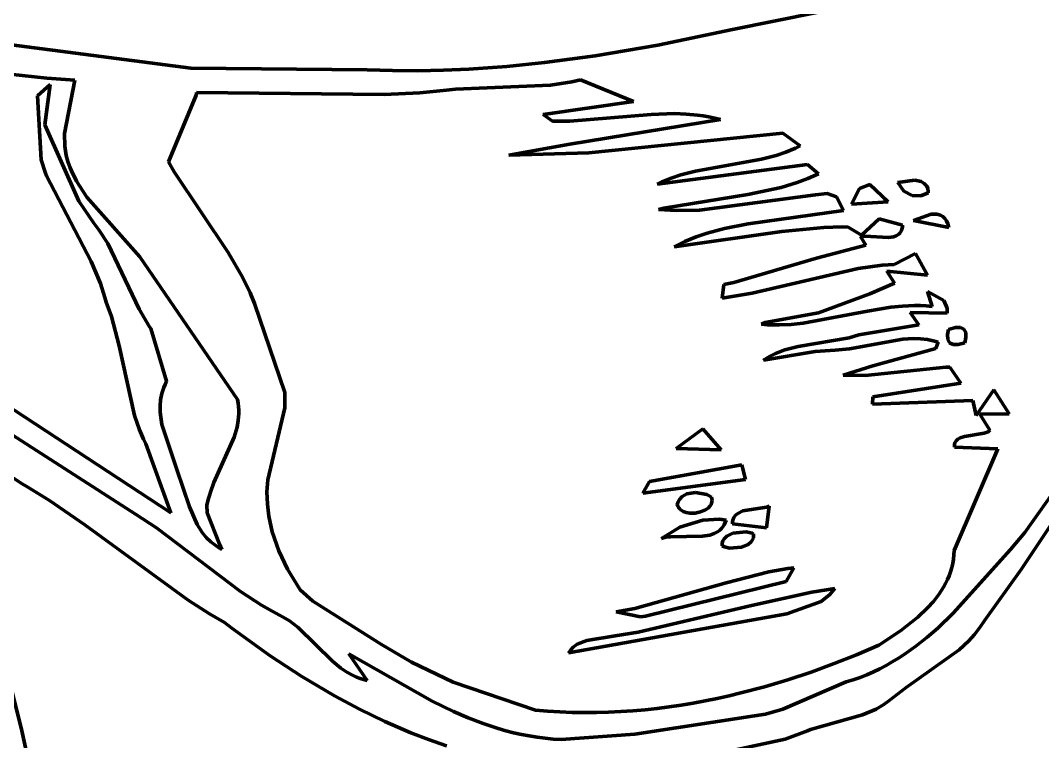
# Model space of a CAD drawing. Header units: millimetres. Extents: x 0 to 14.2, y 0 to 19.5.
# Drawn here: x 7.842 to 9.452, y 9.6 to 10.736 of the extents above; entities that cross this region are included whole.
import ezdxf

# ---------------------------------------------------------------- set-up
doc = ezdxf.new("R2010")
doc.units = ezdxf.units.MM
doc.layers.add('color#010101ff', color=7, linetype='CONTINUOUS', lineweight=100)
doc.layers.add('color#fdfdfdff', color=7, linetype='CONTINUOUS', lineweight=100)

msp = doc.modelspace()

# ---------------------------------------------------------------- linework, layer by layer
at = {"layer": 'color#010101ff'}
for p, q in [((8.9635, 10.7212), (9.0967, 10.7483)), ((7.6718, 10.7174), (8.1105, 10.6605)), ((8.8459, 10.6965), (8.9635, 10.7212)), ((8.7472, 10.6797), (8.8459, 10.6965)), ((8.6678, 10.6692), (8.7472, 10.6797)), ((8.5482, 10.659), (8.6081, 10.6632)), ((8.6081, 10.6632), (8.6678, 10.6692)), ((7.8833, 10.6447), (7.8249, 10.651)), ((8.1105, 10.6605), (8.3881, 10.6577)), ((8.3881, 10.6577), (8.4282, 10.6566)), ((8.4282, 10.6566), (8.4682, 10.6565)), ((8.4682, 10.6565), (8.5082, 10.6573)), ((8.5082, 10.6573), (8.5482, 10.659)), ((7.8689, 10.6167), (7.8885, 10.6349)), ((7.8885, 10.6349), (7.8803, 10.5712)), ((7.9274, 10.6417), (7.8833, 10.6447)), ((7.9115, 10.5576), (7.9274, 10.6417)), ((8.6771, 10.6336), (8.5274, 10.6274)), ((8.7107, 10.6388), (8.6771, 10.6336)), ((8.7241, 10.642), (8.7107, 10.6388)), ((8.808, 10.6081), (8.7241, 10.642)), ((7.8744, 10.516), (7.8689, 10.6167)), ((8.1188, 10.6182), (8.0752, 10.5129)), ((8.1194, 10.6223), (8.1188, 10.6182)), ((8.4151, 10.6188), (8.1194, 10.6223)), ((8.4713, 10.6218), (8.4151, 10.6188)), ((8.5134, 10.6257), (8.4713, 10.6218)), ((8.5274, 10.6274), (8.5134, 10.6257)), ((8.6652, 10.5877), (8.808, 10.6081)), ((8.6802, 10.5773), (8.6652, 10.5877)), ((8.8358, 10.5878), (8.7075, 10.5771)), ((8.8724, 10.5889), (8.8358, 10.5878)), ((8.8906, 10.5882), (8.8724, 10.5889)), ((8.9087, 10.5865), (8.8906, 10.5882)), ((8.9177, 10.5853), (8.9087, 10.5865)), ((8.9267, 10.5837), (8.9177, 10.5853)), ((8.9357, 10.5818), (8.9267, 10.5837)), ((8.9447, 10.5795), (8.9357, 10.5818)), ((7.8803, 10.5712), (7.9337, 10.4511)), ((8.7075, 10.5771), (8.6802, 10.5773)), ((8.7074, 10.5409), (8.9447, 10.5795)), ((7.9119, 10.5377), (7.9115, 10.5576)), ((9.043, 10.5581), (8.7373, 10.527)), ((9.0704, 10.538), (9.043, 10.5581)), ((7.9141, 10.523), (7.9119, 10.5377)), ((8.6112, 10.5235), (8.7074, 10.5409)), ((9.048, 10.5282), (9.063, 10.5344)), ((9.063, 10.5344), (9.0704, 10.538)), ((7.9167, 10.5133), (7.9141, 10.523)), ((8.7373, 10.527), (8.6112, 10.5235)), ((8.9056, 10.4983), (9.0092, 10.517)), ((9.0092, 10.517), (9.0327, 10.5231)), ((9.0327, 10.5231), (9.048, 10.5282)), ((7.8812, 10.4951), (7.8744, 10.516)), ((7.9203, 10.5037), (7.9167, 10.5133)), ((7.9224, 10.499), (7.9203, 10.5037)), ((8.0752, 10.5129), (8.084, 10.4972)), ((9.0821, 10.5088), (8.8449, 10.4778)), ((9.0992, 10.494), (9.0821, 10.5088)), ((7.883, 10.491), (7.8812, 10.4951)), ((7.9532, 10.3563), (7.883, 10.491)), ((7.9304, 10.4827), (7.9224, 10.499)), ((8.084, 10.4972), (8.1692, 10.37)), ((8.8522, 10.4813), (8.8671, 10.4873)), ((8.8671, 10.4873), (8.8823, 10.4924)), ((8.8823, 10.4924), (8.9056, 10.4983)), ((9.0659, 10.4804), (9.0827, 10.4867)), ((9.0827, 10.4867), (9.0992, 10.494)), ((9.2512, 10.4842), (9.2242, 10.4802)), ((9.2612, 10.4818), (9.2512, 10.4842)), ((7.9464, 10.4574), (7.9304, 10.4827)), ((8.8449, 10.4778), (8.8522, 10.4813)), ((8.988, 10.4617), (9.0403, 10.4727)), ((9.0403, 10.4727), (9.0659, 10.4804)), ((9.1639, 10.4708), (9.1511, 10.4465)), ((9.1801, 10.4775), (9.1639, 10.4708)), ((9.2088, 10.4502), (9.1801, 10.4775)), ((9.2242, 10.4802), (9.2336, 10.467)), ((9.266, 10.4789), (9.2612, 10.4818)), ((9.2697, 10.4746), (9.266, 10.4789)), ((9.2713, 10.4709), (9.2697, 10.4746)), ((9.2721, 10.4665), (9.2713, 10.4709)), ((8.0302, 10.3635), (7.9464, 10.4574)), ((8.8558, 10.4399), (8.988, 10.4617)), ((9.0946, 10.461), (8.9118, 10.4371)), ((9.1129, 10.463), (9.0946, 10.461)), ((9.1274, 10.458), (9.1129, 10.463)), ((9.1385, 10.4363), (9.1274, 10.458)), ((9.2336, 10.467), (9.2469, 10.4598)), ((9.2469, 10.4598), (9.2604, 10.4594)), ((9.2604, 10.4594), (9.2722, 10.464)), ((9.2722, 10.464), (9.2721, 10.4665)), ((7.9337, 10.4511), (7.9573, 10.4162)), ((8.8472, 10.4378), (8.8558, 10.4399)), ((8.8749, 10.4364), (8.8472, 10.4378)), ((8.9118, 10.4371), (8.8749, 10.4364)), ((8.9882, 10.4156), (9.1385, 10.4363)), ((9.1511, 10.4465), (9.2088, 10.4502)), ((9.195, 10.4232), (9.1671, 10.3975)), ((9.2318, 10.4131), (9.195, 10.4232)), ((9.2766, 10.4307), (9.2491, 10.4204)), ((9.2491, 10.4204), (9.3048, 10.4094)), ((9.2856, 10.4306), (9.2766, 10.4307)), ((9.2916, 10.4288), (9.2856, 10.4306)), ((9.2952, 10.4267), (9.2916, 10.4288)), ((9.2984, 10.4238), (9.2952, 10.4267)), ((9.3011, 10.42), (9.2984, 10.4238)), ((9.3032, 10.4152), (9.3011, 10.42)), ((7.9573, 10.4162), (7.9653, 10.406)), ((7.9653, 10.406), (7.9793, 10.3846)), ((8.924, 10.4008), (8.9512, 10.4082)), ((8.9512, 10.4082), (8.9882, 10.4156)), ((9.1077, 10.4098), (9.0415, 10.4031)), ((9.1363, 10.4104), (9.1077, 10.4098)), ((9.1459, 10.4102), (9.1363, 10.4104)), ((9.1671, 10.3975), (9.1459, 10.4102)), ((9.2286, 10.4025), (9.2298, 10.4047)), ((9.2298, 10.4047), (9.2307, 10.4072)), ((9.2307, 10.4072), (9.2314, 10.41)), ((9.2314, 10.41), (9.2318, 10.4131)), ((9.3048, 10.4094), (9.3032, 10.4152)), ((9.0415, 10.4031), (8.8719, 10.3793)), ((8.8803, 10.3836), (8.8889, 10.3876)), ((8.8889, 10.3876), (8.9063, 10.3948)), ((8.9063, 10.3948), (8.924, 10.4008)), ((9.1654, 10.3954), (9.1725, 10.3958)), ((9.1736, 10.3817), (9.1654, 10.3954)), ((9.1725, 10.3958), (9.2096, 10.3936)), ((9.2096, 10.3936), (9.2173, 10.3948)), ((9.2173, 10.3948), (9.2218, 10.3965)), ((9.2218, 10.3965), (9.2256, 10.399)), ((9.2256, 10.399), (9.2272, 10.4006)), ((9.2272, 10.4006), (9.2286, 10.4025)), ((7.9793, 10.3846), (8.029, 10.2808)), ((8.8719, 10.3793), (8.8803, 10.3836)), ((9.0961, 10.3613), (9.1736, 10.3817)), ((7.9679, 10.3214), (7.9532, 10.3563)), ((8.1836, 10.1387), (8.0302, 10.3635)), ((8.1692, 10.37), (8.1919, 10.3312)), ((8.9658, 10.3228), (9.0961, 10.3613)), ((9.2523, 10.3687), (9.2185, 10.3515)), ((9.2711, 10.3345), (9.2523, 10.3687)), ((9.1617, 10.345), (8.9945, 10.3064)), ((9.1995, 10.3501), (9.1617, 10.345)), ((9.2185, 10.3515), (9.1995, 10.3501)), ((9.2188, 10.3217), (9.2068, 10.341)), ((9.2068, 10.341), (9.2711, 10.3345)), ((8.1919, 10.3312), (8.2036, 10.3068)), ((7.9749, 10.2996), (7.9679, 10.3214)), ((8.2036, 10.3068), (8.2104, 10.2901)), ((8.9474, 10.2984), (8.95, 10.3199)), ((8.95, 10.3199), (8.9658, 10.3228)), ((9.1803, 10.305), (9.2188, 10.3217)), ((9.2966, 10.2946), (9.2712, 10.3088)), ((9.2712, 10.3088), (9.2785, 10.2854)), ((7.9768, 10.2922), (7.9749, 10.2996)), ((7.9851, 10.2695), (7.9768, 10.2922)), ((8.9945, 10.3064), (8.9474, 10.2984)), ((9.0993, 10.2753), (9.1803, 10.305)), ((9.3018, 10.2824), (9.2966, 10.2946)), ((8.029, 10.2808), (8.0454, 10.2533)), ((8.2104, 10.2901), (8.2583, 10.1497)), ((9.0152, 10.2601), (9.0993, 10.2753)), ((9.1763, 10.2778), (9.075, 10.2587)), ((9.2132, 10.2839), (9.1763, 10.2778)), ((9.2318, 10.2857), (9.2132, 10.2839)), ((9.2504, 10.2866), (9.2318, 10.2857)), ((9.2572, 10.2562), (9.2438, 10.2755)), ((9.2438, 10.2755), (9.3021, 10.2747)), ((9.2597, 10.2866), (9.2504, 10.2866)), ((9.2691, 10.2862), (9.2597, 10.2866)), ((9.2785, 10.2854), (9.2691, 10.2862)), ((9.3021, 10.2747), (9.3018, 10.2824)), ((7.9974, 10.223), (7.9851, 10.2695)), ((9.0095, 10.2573), (9.0152, 10.2601)), ((9.075, 10.2587), (9.0564, 10.2569)), ((7.64, 10.2476), (8.079, 9.9605)), ((8.0454, 10.2533), (8.0472, 10.2506)), ((8.0472, 10.2506), (8.072, 10.1674)), ((9.0189, 10.2565), (9.0095, 10.2573)), ((9.0283, 10.2561), (9.0189, 10.2565)), ((9.0377, 10.2561), (9.0283, 10.2561)), ((9.0564, 10.2569), (9.0377, 10.2561)), ((9.1626, 10.2408), (9.2572, 10.2562)), ((9.3042, 10.2492), (9.3026, 10.2411)), ((9.3149, 10.252), (9.3042, 10.2492)), ((9.3229, 10.2522), (9.3149, 10.252)), ((9.3284, 10.2496), (9.3229, 10.2522)), ((9.3313, 10.2444), (9.3284, 10.2496)), ((9.3316, 10.2365), (9.3313, 10.2444)), ((9.0671, 10.2223), (9.1474, 10.2357)), ((9.1474, 10.2357), (9.1626, 10.2408)), ((9.2323, 10.2336), (9.1481, 10.2183)), ((9.249, 10.2347), (9.2323, 10.2336)), ((9.2601, 10.2343), (9.249, 10.2347)), ((9.2711, 10.233), (9.2601, 10.2343)), ((9.2821, 10.2306), (9.2711, 10.233)), ((9.2876, 10.2289), (9.2821, 10.2306)), ((9.2839, 10.2192), (9.2876, 10.2289)), ((9.3026, 10.2411), (9.303, 10.2334)), ((9.303, 10.2334), (9.3059, 10.2282)), ((9.3059, 10.2282), (9.3113, 10.2256)), ((9.3194, 10.2256), (9.33, 10.2282)), ((9.33, 10.2282), (9.3316, 10.2365)), ((8.0231, 9.9582), (7.6286, 10.2116)), ((8.0216, 10.1136), (7.9974, 10.223)), ((9.0941, 10.2145), (9.0125, 10.2006)), ((9.0218, 10.2065), (9.0314, 10.2114)), ((9.0314, 10.2114), (9.0463, 10.2171)), ((9.0463, 10.2171), (9.0671, 10.2223)), ((9.1257, 10.2164), (9.0941, 10.2145)), ((9.1481, 10.2183), (9.1257, 10.2164)), ((9.1851, 10.1916), (9.2839, 10.2192)), ((9.3113, 10.2256), (9.3194, 10.2256)), ((9.0125, 10.2006), (9.0218, 10.2065)), ((9.1382, 10.177), (9.1851, 10.1916)), ((9.3001, 10.1899), (9.173, 10.1768)), ((9.306, 10.1899), (9.3001, 10.1899)), ((9.3236, 10.1647), (9.306, 10.1899)), ((8.0697, 10.1626), (8.0677, 10.1578)), ((8.072, 10.1674), (8.0697, 10.1626)), ((9.173, 10.1768), (9.1382, 10.177)), ((9.1851, 10.143), (9.3236, 10.1647)), ((8.0646, 10.1481), (8.0627, 10.1384)), ((8.0677, 10.1578), (8.0646, 10.1481)), ((8.2583, 10.1497), (8.2582, 10.1254)), ((9.3753, 10.1539), (9.3475, 10.1135)), ((9.3994, 10.116), (9.3753, 10.1539)), ((8.0627, 10.1384), (8.0619, 10.1287)), ((8.1847, 10.1331), (8.1836, 10.1387)), ((8.1855, 10.1275), (8.1847, 10.1331)), ((9.1842, 10.1315), (9.1851, 10.143)), ((9.3426, 10.1374), (9.1842, 10.1315)), ((9.3475, 10.1135), (9.3426, 10.1374)), ((8.0295, 10.0909), (8.0216, 10.1136)), ((8.0619, 10.1287), (8.062, 10.119)), ((8.062, 10.119), (8.0645, 10.0995)), ((8.1851, 10.1058), (8.1859, 10.1166)), ((8.1859, 10.122), (8.1855, 10.1275)), ((8.1859, 10.1166), (8.1859, 10.122)), ((8.2582, 10.1254), (8.2314, 10.0124)), ((9.3535, 10.1157), (9.3994, 10.116)), ((9.3694, 10.0903), (9.3535, 10.1157)), ((8.0645, 10.0995), (8.0882, 10.0283)), ((8.1831, 10.0952), (8.1851, 10.1058)), ((7.7272, 10.0852), (7.842, 10.0076)), ((8.0358, 10.0761), (8.0295, 10.0909)), ((8.1786, 10.0796), (8.1831, 10.0952)), ((8.8749, 10.0615), (8.9171, 10.0926)), ((8.9171, 10.0926), (8.9457, 10.0596)), ((9.3294, 10.0805), (9.3605, 10.0855)), ((9.3605, 10.0855), (9.3664, 10.088)), ((9.3664, 10.088), (9.3694, 10.0903)), ((8.0393, 10.0688), (8.0358, 10.0761)), ((8.079, 9.9605), (8.0393, 10.0688)), ((8.1467, 10.0081), (8.1786, 10.0796)), ((9.3135, 10.0662), (9.3136, 10.0684)), ((9.3136, 10.0637), (9.3135, 10.0662)), ((9.3136, 10.0684), (9.3141, 10.0704)), ((9.3141, 10.0704), (9.3149, 10.0722)), ((9.3149, 10.0722), (9.316, 10.0738)), ((9.316, 10.0738), (9.3188, 10.0764)), ((9.3188, 10.0764), (9.3226, 10.0784)), ((9.3226, 10.0784), (9.3294, 10.0805)), ((8.9457, 10.0596), (8.8749, 10.0615)), ((9.313, 9.901), (9.382, 10.0613)), ((9.382, 10.0613), (9.3136, 10.0637)), ((8.8332, 10.0095), (8.9787, 10.036)), ((8.9787, 10.036), (8.9843, 10.0128)), ((8.0882, 10.0283), (8.1081, 9.9699)), ((7.842, 10.0076), (7.8537, 10.0009)), ((7.8537, 10.0009), (7.8879, 9.9797)), ((8.1413, 9.9927), (8.1467, 10.0081)), ((8.2314, 10.0124), (8.2302, 9.9931)), ((8.9843, 10.0128), (8.8226, 9.9911)), ((8.8226, 9.9911), (8.8332, 10.0095)), ((9.4796, 10.007), (9.4246, 9.9294)), ((8.1375, 9.9813), (8.1399, 9.9874)), ((8.1399, 9.9874), (8.1413, 9.9927)), ((8.2302, 9.9931), (8.2309, 9.974)), ((8.8802, 9.9815), (8.8845, 9.986)), ((8.8845, 9.986), (8.892, 9.9901)), ((8.892, 9.9901), (8.9053, 9.9923)), ((8.9053, 9.9923), (8.9232, 9.989)), ((8.9232, 9.989), (8.9305, 9.985)), ((8.9305, 9.985), (8.9312, 9.9825)), ((7.8879, 9.9797), (7.9432, 9.9415)), ((8.1081, 9.9699), (8.1203, 9.9419)), ((8.1357, 9.9722), (8.1375, 9.9813)), ((8.136, 9.9601), (8.1357, 9.9722)), ((8.2309, 9.974), (8.2331, 9.9551)), ((8.8767, 9.9734), (8.8781, 9.9778)), ((8.8776, 9.971), (8.8767, 9.9734)), ((8.8787, 9.9688), (8.8776, 9.971)), ((8.8781, 9.9778), (8.8802, 9.9815)), ((8.8801, 9.9669), (8.8787, 9.9688)), ((8.9286, 9.9714), (8.9254, 9.9678)), ((8.9299, 9.9733), (8.9286, 9.9714)), ((8.9308, 9.9754), (8.9299, 9.9733)), ((8.9313, 9.9777), (8.9308, 9.9754)), ((8.9312, 9.9825), (8.9315, 9.98)), ((8.9315, 9.98), (8.9313, 9.9777)), ((8.9801, 9.9632), (9.0173, 9.9694)), ((9.0173, 9.9694), (9.0215, 9.9708)), ((9.0215, 9.9708), (9.0173, 9.9369)), ((9.4187, 9.8711), (9.489, 9.9765)), ((8.056, 9.9369), (8.0231, 9.9582)), ((8.1556, 9.911), (8.136, 9.9601)), ((8.2331, 9.9551), (8.2386, 9.9303)), ((8.8818, 9.9652), (8.8801, 9.9669)), ((8.8838, 9.9638), (8.8818, 9.9652)), ((8.886, 9.9626), (8.8838, 9.9638)), ((8.8909, 9.9608), (8.886, 9.9626)), ((8.8963, 9.9598), (8.8909, 9.9608)), ((8.9049, 9.9599), (8.8963, 9.9598)), ((8.9134, 9.9616), (8.9049, 9.9599)), ((8.9211, 9.9649), (8.9134, 9.9616)), ((8.9254, 9.9678), (8.9211, 9.9649)), ((8.9644, 9.9486), (8.9661, 9.9529)), ((8.9661, 9.9529), (8.9687, 9.9565)), ((8.9687, 9.9565), (8.9719, 9.9593)), ((8.9719, 9.9593), (8.9801, 9.9632)), ((7.9432, 9.9415), (8.1059, 9.8227)), ((8.1888, 9.8364), (8.056, 9.9369)), ((8.1203, 9.9419), (8.1283, 9.9292)), ((8.852, 9.9201), (8.8807, 9.9377)), ((8.8807, 9.9377), (8.9172, 9.9487)), ((8.9172, 9.9487), (8.9431, 9.9501)), ((8.9431, 9.9501), (8.9537, 9.9488)), ((8.9486, 9.9382), (8.9464, 9.9354)), ((8.9506, 9.9413), (8.9486, 9.9382)), ((8.9524, 9.9448), (8.9506, 9.9413)), ((8.9537, 9.9488), (8.9524, 9.9448)), ((8.9635, 9.9432), (8.9638, 9.946)), ((9.0173, 9.9369), (8.9635, 9.9432)), ((8.9638, 9.946), (8.9644, 9.9486)), ((8.1283, 9.9292), (8.1346, 9.9215)), ((8.1346, 9.9215), (8.1418, 9.9144)), ((8.2386, 9.9303), (8.2488, 9.9003)), ((8.8588, 9.9217), (8.852, 9.9201)), ((8.8663, 9.9226), (8.8588, 9.9217)), ((8.9163, 9.9234), (8.8663, 9.9226)), ((8.9278, 9.9253), (8.9163, 9.9234)), ((8.9348, 9.9276), (8.9278, 9.9253)), ((8.938, 9.9291), (8.9348, 9.9276)), ((8.941, 9.9309), (8.938, 9.9291)), ((8.9438, 9.933), (8.941, 9.9309)), ((8.9464, 9.9354), (8.9438, 9.933)), ((8.9504, 9.9193), (8.9546, 9.9234)), ((8.9546, 9.9234), (8.9643, 9.9281)), ((8.9643, 9.9281), (8.9851, 9.9302)), ((8.9851, 9.9302), (8.9949, 9.928)), ((8.9949, 9.928), (8.9966, 9.9273)), ((8.9966, 9.9211), (8.9953, 9.9176)), ((8.9966, 9.9273), (8.9969, 9.9251)), ((8.9969, 9.9251), (8.9966, 9.9211)), ((9.4246, 9.9294), (9.402, 9.9025)), ((8.1418, 9.9144), (8.1458, 9.9112)), ((8.1458, 9.9112), (8.15, 9.9081)), ((8.15, 9.9081), (8.1545, 9.9053)), ((8.1545, 9.9053), (8.1593, 9.9027)), ((8.1593, 9.9027), (8.1556, 9.911)), ((8.9476, 9.9124), (8.9486, 9.9161)), ((8.9477, 9.9082), (8.9476, 9.9124)), ((8.951, 9.9066), (8.9477, 9.9082)), ((8.9486, 9.9161), (8.9504, 9.9193)), ((8.9592, 9.9047), (8.951, 9.9066)), ((8.978, 9.9061), (8.9592, 9.9047)), ((8.9885, 9.9105), (8.978, 9.9061)), ((8.9932, 9.9144), (8.9885, 9.9105)), ((8.9953, 9.9176), (8.9932, 9.9144)), ((8.2488, 9.9003), (8.2625, 9.8715)), ((9.402, 9.9025), (9.3116, 9.8021)), ((9.3119, 9.8872), (9.3126, 9.8941)), ((9.3126, 9.8941), (9.313, 9.901)), ((9.0212, 9.8672), (9.0507, 9.8725)), ((9.0606, 9.8738), (9.0481, 9.8524)), ((9.0507, 9.8725), (9.0606, 9.8738)), ((9.3072, 9.8675), (9.3092, 9.874)), ((9.3092, 9.874), (9.3107, 9.8805)), ((9.3107, 9.8805), (9.3119, 9.8872)), ((8.2625, 9.8715), (8.2828, 9.839)), ((8.9537, 9.8499), (9.0212, 9.8672)), ((9.3023, 9.8551), (9.3049, 9.8612)), ((9.3049, 9.8612), (9.3072, 9.8675)), ((9.3611, 9.7913), (9.4187, 9.8711)), ((8.8097, 9.8098), (8.9537, 9.8499)), ((9.0481, 9.8524), (8.8268, 9.7976)), ((9.0887, 9.8355), (9.1248, 9.8412)), ((9.1248, 9.8412), (9.1173, 9.8315)), ((9.2887, 9.8318), (9.296, 9.8432)), ((9.296, 9.8432), (9.2993, 9.8491)), ((9.2993, 9.8491), (9.3023, 9.8551)), ((8.2215, 9.815), (8.1888, 9.8364)), ((8.2828, 9.839), (8.3024, 9.8211)), ((8.9935, 9.8143), (9.0887, 9.8355)), ((9.1173, 9.8315), (9.1033, 9.8206)), ((9.2803, 9.8209), (9.2887, 9.8318)), ((8.1059, 9.8227), (8.1399, 9.8012)), ((8.2384, 9.8052), (8.2215, 9.815)), ((8.3024, 9.8211), (8.4109, 9.7532)), ((8.7802, 9.8046), (8.8097, 9.8098)), ((8.8151, 9.7722), (8.9935, 9.8143)), ((9.1033, 9.8206), (9.0496, 9.8012)), ((9.2559, 9.796), (9.271, 9.8106)), ((9.271, 9.8106), (9.2803, 9.8209)), ((8.1399, 9.8012), (8.1632, 9.7877)), ((8.2559, 9.7962), (8.2384, 9.8052)), ((8.2657, 9.7901), (8.2559, 9.7962)), ((9.0496, 9.8012), (8.7056, 9.7396)), ((8.8188, 9.7966), (8.7802, 9.8046)), ((8.8268, 9.7976), (8.8188, 9.7966)), ((9.2284, 9.7742), (9.2559, 9.796)), ((9.3116, 9.8021), (9.2871, 9.7788)), ((8.1632, 9.7877), (8.175, 9.7786)), ((8.175, 9.7786), (8.2353, 9.735)), ((8.2794, 9.7795), (8.2657, 9.7901)), ((8.3336, 9.7266), (8.2794, 9.7795)), ((9.2871, 9.7788), (9.2702, 9.7641)), ((9.345, 9.7688), (9.3534, 9.7797)), ((9.3534, 9.7797), (9.3611, 9.7913)), ((8.7343, 9.7591), (8.7788, 9.7667)), ((8.7788, 9.7667), (8.8151, 9.7722)), ((9.1945, 9.7519), (9.2284, 9.7742)), ((9.2702, 9.7641), (9.2526, 9.7502)), ((9.3359, 9.7588), (9.345, 9.7688)), ((8.4109, 9.7532), (8.4579, 9.7251)), ((8.7056, 9.7396), (8.7089, 9.7445)), ((8.7089, 9.7445), (8.7127, 9.7486)), ((8.7127, 9.7486), (8.7191, 9.7533)), ((8.7191, 9.7533), (8.7343, 9.7591)), ((9.1593, 9.7369), (9.1945, 9.7519)), ((9.2526, 9.7502), (9.2344, 9.7373)), ((9.2373, 9.685), (9.3211, 9.7448)), ((9.3211, 9.7448), (9.3359, 9.7588)), ((8.2353, 9.735), (8.2852, 9.7024)), ((8.4903, 9.6635), (8.359, 9.7385)), ((8.359, 9.7385), (8.3883, 9.6962)), ((9.1237, 9.7228), (9.1593, 9.7369)), ((9.2251, 9.7312), (9.2155, 9.7254)), ((9.2344, 9.7373), (9.2251, 9.7312)), ((8.3468, 9.7157), (8.3336, 9.7266)), ((8.3562, 9.7094), (8.3468, 9.7157)), ((8.4579, 9.7251), (8.5236, 9.6935)), ((9.0876, 9.7096), (9.1237, 9.7228)), ((9.1959, 9.7147), (9.1857, 9.7098)), ((9.2058, 9.7199), (9.1959, 9.7147)), ((9.2155, 9.7254), (9.2058, 9.7199)), ((8.2852, 9.7024), (8.3365, 9.6722)), ((8.3662, 9.7039), (8.3562, 9.7094)), ((8.3714, 9.7015), (8.3662, 9.7039)), ((8.3769, 9.6994), (8.3714, 9.7015)), ((8.3825, 9.6976), (8.3769, 9.6994)), ((8.3883, 9.6962), (8.3825, 9.6976)), ((9.0143, 9.6865), (9.0511, 9.6975)), ((9.0511, 9.6975), (9.0876, 9.7096)), ((9.154, 9.6973), (9.143, 9.694)), ((9.1648, 9.7011), (9.154, 9.6973)), ((9.1754, 9.7053), (9.1648, 9.7011)), ((9.1857, 9.7098), (9.1754, 9.7053)), ((7.8443, 9.6171), (7.8261, 9.6887)), ((8.5236, 9.6935), (8.6532, 9.6494)), ((8.9771, 9.6766), (9.0143, 9.6865)), ((9.143, 9.694), (9.043, 9.6513)), ((9.2101, 9.6644), (9.2373, 9.685)), ((8.3365, 9.6722), (8.3759, 9.6512)), ((8.5244, 9.6472), (8.4903, 9.6635)), ((8.902, 9.6607), (8.9208, 9.6642)), ((8.9208, 9.6642), (8.9397, 9.668)), ((8.9397, 9.668), (8.9584, 9.6722)), ((8.9584, 9.6722), (8.9771, 9.6766)), ((9.2024, 9.6585), (9.2101, 9.6644)), ((8.3759, 9.6512), (8.4161, 9.6317)), ((8.5475, 9.6373), (8.5244, 9.6472)), ((8.6532, 9.6494), (8.6724, 9.6478)), ((8.6724, 9.6478), (8.6917, 9.6467)), ((8.6917, 9.6467), (8.7109, 9.646)), ((8.7685, 9.6463), (8.7877, 9.6473)), ((8.7877, 9.6473), (8.8068, 9.6486)), ((8.8068, 9.6486), (8.8259, 9.6503)), ((8.8259, 9.6503), (8.845, 9.6523)), ((8.845, 9.6523), (8.864, 9.6548)), ((8.864, 9.6548), (8.883, 9.6576)), ((8.883, 9.6576), (8.902, 9.6607)), ((9.043, 9.6513), (9.0156, 9.6433)), ((9.1685, 9.6421), (9.1901, 9.6511)), ((9.1901, 9.6511), (9.2024, 9.6585)), ((8.4161, 9.6317), (8.4571, 9.614)), ((8.5709, 9.6284), (8.5475, 9.6373)), ((8.7109, 9.646), (8.7301, 9.6457)), ((8.7301, 9.6457), (8.7493, 9.6458)), ((8.7493, 9.6458), (8.7685, 9.6463)), ((8.9985, 9.6404), (8.81, 9.6116)), ((9.0156, 9.6433), (8.9985, 9.6404)), ((9.0864, 9.6189), (9.1685, 9.6421)), ((7.86, 9.545), (7.8443, 9.6171)), ((8.5947, 9.6206), (8.5709, 9.6284)), ((8.6067, 9.6172), (8.5947, 9.6206)), ((8.6189, 9.6141), (8.6067, 9.6172)), ((9.0465, 9.6039), (9.0821, 9.617)), ((9.0821, 9.617), (9.0864, 9.6189)), ((8.4571, 9.614), (8.4849, 9.6032)), ((8.4849, 9.6032), (8.5131, 9.5933)), ((8.6311, 9.6113), (8.6189, 9.6141)), ((8.6434, 9.6089), (8.6311, 9.6113)), ((8.6558, 9.6069), (8.6434, 9.6089)), ((8.6684, 9.6052), (8.6558, 9.6069)), ((8.681, 9.604), (8.6684, 9.6052)), ((8.6938, 9.6032), (8.681, 9.604)), ((8.81, 9.6116), (8.6938, 9.6032)), ((8.8687, 9.5654), (9.0465, 9.6039))]:
    msp.add_line(p, q, dxfattribs=at)
at = {"layer": 'color#fdfdfdff'}
for p, q in [((9.0967, 10.7483), (8.9635, 10.7212)), ((8.1105, 10.6605), (7.6718, 10.7174)), ((8.9635, 10.7212), (8.8459, 10.6965)), ((8.8459, 10.6965), (8.7472, 10.6797)), ((8.7472, 10.6797), (8.6678, 10.6692)), ((8.6081, 10.6632), (8.5482, 10.659)), ((8.6678, 10.6692), (8.6081, 10.6632)), ((7.8249, 10.651), (7.8833, 10.6447)), ((8.3881, 10.6577), (8.1105, 10.6605)), ((8.4282, 10.6566), (8.3881, 10.6577)), ((8.4682, 10.6565), (8.4282, 10.6566)), ((8.5082, 10.6573), (8.4682, 10.6565)), ((8.5482, 10.659), (8.5082, 10.6573)), ((7.8885, 10.6349), (7.8689, 10.6167)), ((7.8803, 10.5712), (7.8885, 10.6349)), ((7.8833, 10.6447), (7.9274, 10.6417)), ((7.9274, 10.6417), (7.9115, 10.5576)), ((8.5274, 10.6274), (8.6771, 10.6336)), ((8.6771, 10.6336), (8.7107, 10.6388)), ((8.7107, 10.6388), (8.7241, 10.642)), ((8.7241, 10.642), (8.808, 10.6081)), ((7.8689, 10.6167), (7.8744, 10.516)), ((8.0752, 10.5129), (8.1188, 10.6182)), ((8.1188, 10.6182), (8.1194, 10.6223)), ((8.1194, 10.6223), (8.4151, 10.6188)), ((8.4151, 10.6188), (8.4713, 10.6218)), ((8.4713, 10.6218), (8.5134, 10.6257)), ((8.5134, 10.6257), (8.5274, 10.6274)), ((8.808, 10.6081), (8.6652, 10.5877)), ((8.6652, 10.5877), (8.6802, 10.5773)), ((8.7075, 10.5771), (8.8358, 10.5878)), ((8.8358, 10.5878), (8.8724, 10.5889)), ((8.8724, 10.5889), (8.8906, 10.5882)), ((8.8906, 10.5882), (8.9087, 10.5865)), ((8.9087, 10.5865), (8.9177, 10.5853)), ((8.9177, 10.5853), (8.9267, 10.5837)), ((8.9267, 10.5837), (8.9357, 10.5818)), ((8.9357, 10.5818), (8.9447, 10.5795)), ((7.9337, 10.4511), (7.8803, 10.5712)), ((8.6802, 10.5773), (8.7075, 10.5771)), ((8.9447, 10.5795), (8.7074, 10.5409)), ((7.9115, 10.5576), (7.9119, 10.5377)), ((8.7373, 10.527), (9.043, 10.5581)), ((9.043, 10.5581), (9.0704, 10.538)), ((7.9119, 10.5377), (7.9141, 10.523)), ((8.7074, 10.5409), (8.6112, 10.5235)), ((9.063, 10.5344), (9.048, 10.5282)), ((9.0704, 10.538), (9.063, 10.5344)), ((7.9141, 10.523), (7.9167, 10.5133)), ((8.6112, 10.5235), (8.7373, 10.527)), ((9.0092, 10.517), (8.9056, 10.4983)), ((9.0327, 10.5231), (9.0092, 10.517)), ((9.048, 10.5282), (9.0327, 10.5231)), ((7.8744, 10.516), (7.8812, 10.4951)), ((7.9167, 10.5133), (7.9203, 10.5037)), ((7.9203, 10.5037), (7.9224, 10.499)), ((8.084, 10.4972), (8.0752, 10.5129)), ((8.8449, 10.4778), (9.0821, 10.5088)), ((9.0821, 10.5088), (9.0992, 10.494)), ((7.8812, 10.4951), (7.883, 10.491)), ((7.883, 10.491), (7.9532, 10.3563)), ((7.9224, 10.499), (7.9304, 10.4827)), ((8.1692, 10.37), (8.084, 10.4972)), ((8.8671, 10.4873), (8.8522, 10.4813)), ((8.8823, 10.4924), (8.8671, 10.4873)), ((8.9056, 10.4983), (8.8823, 10.4924)), ((9.0827, 10.4867), (9.0659, 10.4804)), ((9.0992, 10.494), (9.0827, 10.4867)), ((9.2242, 10.4802), (9.2512, 10.4842)), ((9.2512, 10.4842), (9.2612, 10.4818)), ((7.9304, 10.4827), (7.9464, 10.4574)), ((8.8522, 10.4813), (8.8449, 10.4778)), ((9.0403, 10.4727), (8.988, 10.4617)), ((9.0659, 10.4804), (9.0403, 10.4727)), ((9.1511, 10.4465), (9.1639, 10.4708)), ((9.1639, 10.4708), (9.1801, 10.4775)), ((9.1801, 10.4775), (9.2088, 10.4502)), ((9.2336, 10.467), (9.2242, 10.4802)), ((9.2612, 10.4818), (9.266, 10.4789)), ((9.266, 10.4789), (9.2697, 10.4746)), ((9.2697, 10.4746), (9.2713, 10.4709)), ((9.2713, 10.4709), (9.2721, 10.4665)), ((7.9464, 10.4574), (8.0302, 10.3635)), ((8.988, 10.4617), (8.8558, 10.4399)), ((8.9118, 10.4371), (9.0946, 10.461)), ((9.0946, 10.461), (9.1129, 10.463)), ((9.1129, 10.463), (9.1274, 10.458)), ((9.1274, 10.458), (9.1385, 10.4363)), ((9.2469, 10.4598), (9.2336, 10.467)), ((9.2604, 10.4594), (9.2469, 10.4598)), ((9.2722, 10.464), (9.2604, 10.4594)), ((9.2721, 10.4665), (9.2722, 10.464)), ((7.9573, 10.4162), (7.9337, 10.4511)), ((8.8558, 10.4399), (8.8472, 10.4378)), ((8.8472, 10.4378), (8.8749, 10.4364)), ((8.8749, 10.4364), (8.9118, 10.4371)), ((9.1385, 10.4363), (8.9882, 10.4156)), ((9.2088, 10.4502), (9.1511, 10.4465)), ((9.1671, 10.3975), (9.195, 10.4232)), ((9.195, 10.4232), (9.2318, 10.4131)), ((9.2491, 10.4204), (9.2766, 10.4307)), ((9.3048, 10.4094), (9.2491, 10.4204)), ((9.2766, 10.4307), (9.2856, 10.4306)), ((9.2856, 10.4306), (9.2916, 10.4288)), ((9.2916, 10.4288), (9.2952, 10.4267)), ((9.2952, 10.4267), (9.2984, 10.4238)), ((9.2984, 10.4238), (9.3011, 10.42)), ((9.3011, 10.42), (9.3032, 10.4152)), ((7.9653, 10.406), (7.9573, 10.4162)), ((7.9793, 10.3846), (7.9653, 10.406)), ((8.9512, 10.4082), (8.924, 10.4008)), ((8.9882, 10.4156), (8.9512, 10.4082)), ((9.0415, 10.4031), (9.1077, 10.4098)), ((9.1077, 10.4098), (9.1363, 10.4104)), ((9.1363, 10.4104), (9.1459, 10.4102)), ((9.1459, 10.4102), (9.1671, 10.3975)), ((9.2298, 10.4047), (9.2286, 10.4025)), ((9.2307, 10.4072), (9.2298, 10.4047)), ((9.2314, 10.41), (9.2307, 10.4072)), ((9.2318, 10.4131), (9.2314, 10.41)), ((9.3032, 10.4152), (9.3048, 10.4094)), ((8.8719, 10.3793), (9.0415, 10.4031)), ((8.8889, 10.3876), (8.8803, 10.3836)), ((8.9063, 10.3948), (8.8889, 10.3876)), ((8.924, 10.4008), (8.9063, 10.3948)), ((9.1725, 10.3958), (9.1654, 10.3954)), ((9.1654, 10.3954), (9.1736, 10.3817)), ((9.2096, 10.3936), (9.1725, 10.3958)), ((9.2173, 10.3948), (9.2096, 10.3936)), ((9.2218, 10.3965), (9.2173, 10.3948)), ((9.2256, 10.399), (9.2218, 10.3965)), ((9.2272, 10.4006), (9.2256, 10.399)), ((9.2286, 10.4025), (9.2272, 10.4006)), ((8.029, 10.2808), (7.9793, 10.3846)), ((8.8803, 10.3836), (8.8719, 10.3793)), ((9.1736, 10.3817), (9.0961, 10.3613)), ((7.9532, 10.3563), (7.9679, 10.3214)), ((8.0302, 10.3635), (8.1836, 10.1387)), ((8.1919, 10.3312), (8.1692, 10.37)), ((9.0961, 10.3613), (8.9658, 10.3228)), ((9.2185, 10.3515), (9.2523, 10.3687)), ((9.2523, 10.3687), (9.2711, 10.3345)), ((8.9945, 10.3064), (9.1617, 10.345)), ((9.1617, 10.345), (9.1995, 10.3501)), ((9.1995, 10.3501), (9.2185, 10.3515)), ((9.2711, 10.3345), (9.2068, 10.341)), ((9.2068, 10.341), (9.2188, 10.3217)), ((8.2036, 10.3068), (8.1919, 10.3312)), ((7.9679, 10.3214), (7.9749, 10.2996)), ((8.2104, 10.2901), (8.2036, 10.3068)), ((8.95, 10.3199), (8.9474, 10.2984)), ((8.9658, 10.3228), (8.95, 10.3199)), ((9.2188, 10.3217), (9.1803, 10.305)), ((9.2785, 10.2854), (9.2712, 10.3088)), ((9.2712, 10.3088), (9.2966, 10.2946)), ((7.9749, 10.2996), (7.9768, 10.2922)), ((7.9768, 10.2922), (7.9851, 10.2695)), ((8.9474, 10.2984), (8.9945, 10.3064)), ((9.1803, 10.305), (9.0993, 10.2753)), ((9.2966, 10.2946), (9.3018, 10.2824)), ((8.0454, 10.2533), (8.029, 10.2808)), ((8.2583, 10.1497), (8.2104, 10.2901)), ((9.0993, 10.2753), (9.0152, 10.2601)), ((9.075, 10.2587), (9.1763, 10.2778)), ((9.1763, 10.2778), (9.2132, 10.2839)), ((9.2132, 10.2839), (9.2318, 10.2857)), ((9.2318, 10.2857), (9.2504, 10.2866)), ((9.3021, 10.2747), (9.2438, 10.2755)), ((9.2438, 10.2755), (9.2572, 10.2562)), ((9.2504, 10.2866), (9.2597, 10.2866)), ((9.2597, 10.2866), (9.2691, 10.2862)), ((9.2691, 10.2862), (9.2785, 10.2854)), ((9.3018, 10.2824), (9.3021, 10.2747)), ((7.9851, 10.2695), (7.9974, 10.223)), ((9.0152, 10.2601), (9.0095, 10.2573)), ((9.0564, 10.2569), (9.075, 10.2587)), ((8.079, 9.9605), (7.64, 10.2476)), ((8.0472, 10.2506), (8.0454, 10.2533)), ((8.072, 10.1674), (8.0472, 10.2506)), ((9.0095, 10.2573), (9.0189, 10.2565)), ((9.0189, 10.2565), (9.0283, 10.2561)), ((9.0283, 10.2561), (9.0377, 10.2561)), ((9.0377, 10.2561), (9.0564, 10.2569)), ((9.2572, 10.2562), (9.1626, 10.2408)), ((9.3026, 10.2411), (9.3042, 10.2492)), ((9.3042, 10.2492), (9.3149, 10.252)), ((9.3149, 10.252), (9.3229, 10.2522)), ((9.3229, 10.2522), (9.3284, 10.2496)), ((9.3284, 10.2496), (9.3313, 10.2444)), ((9.3313, 10.2444), (9.3316, 10.2365)), ((9.1474, 10.2357), (9.0671, 10.2223)), ((9.1626, 10.2408), (9.1474, 10.2357)), ((9.1481, 10.2183), (9.2323, 10.2336)), ((9.2323, 10.2336), (9.249, 10.2347)), ((9.249, 10.2347), (9.2601, 10.2343)), ((9.2601, 10.2343), (9.2711, 10.233)), ((9.2711, 10.233), (9.2821, 10.2306)), ((9.2821, 10.2306), (9.2876, 10.2289)), ((9.2876, 10.2289), (9.2839, 10.2192)), ((9.303, 10.2334), (9.3026, 10.2411)), ((9.3059, 10.2282), (9.303, 10.2334)), ((9.3113, 10.2256), (9.3059, 10.2282)), ((9.33, 10.2282), (9.3194, 10.2256)), ((9.3316, 10.2365), (9.33, 10.2282)), ((7.6286, 10.2116), (8.0231, 9.9582)), ((7.9974, 10.223), (8.0216, 10.1136)), ((9.0125, 10.2006), (9.0941, 10.2145)), ((9.0314, 10.2114), (9.0218, 10.2065)), ((9.0463, 10.2171), (9.0314, 10.2114)), ((9.0671, 10.2223), (9.0463, 10.2171)), ((9.0941, 10.2145), (9.1257, 10.2164)), ((9.1257, 10.2164), (9.1481, 10.2183)), ((9.2839, 10.2192), (9.1851, 10.1916)), ((9.3194, 10.2256), (9.3113, 10.2256)), ((9.0218, 10.2065), (9.0125, 10.2006)), ((9.1851, 10.1916), (9.1382, 10.177)), ((9.173, 10.1768), (9.3001, 10.1899)), ((9.3001, 10.1899), (9.306, 10.1899)), ((9.306, 10.1899), (9.3236, 10.1647)), ((8.0677, 10.1578), (8.0697, 10.1626)), ((8.0697, 10.1626), (8.072, 10.1674)), ((9.1382, 10.177), (9.173, 10.1768)), ((9.3236, 10.1647), (9.1851, 10.143)), ((8.0627, 10.1384), (8.0646, 10.1481)), ((8.0646, 10.1481), (8.0677, 10.1578)), ((8.2582, 10.1254), (8.2583, 10.1497)), ((9.3475, 10.1135), (9.3753, 10.1539)), ((9.3753, 10.1539), (9.3994, 10.116)), ((8.0619, 10.1287), (8.0627, 10.1384)), ((8.1836, 10.1387), (8.1847, 10.1331)), ((8.1847, 10.1331), (8.1855, 10.1275)), ((9.1851, 10.143), (9.1842, 10.1315)), ((9.1842, 10.1315), (9.3426, 10.1374)), ((9.3426, 10.1374), (9.3475, 10.1135)), ((8.0216, 10.1136), (8.0295, 10.0909)), ((8.062, 10.119), (8.0619, 10.1287)), ((8.0645, 10.0995), (8.062, 10.119)), ((8.1859, 10.1166), (8.1851, 10.1058)), ((8.1855, 10.1275), (8.1859, 10.122)), ((8.1859, 10.122), (8.1859, 10.1166)), ((8.2314, 10.0124), (8.2582, 10.1254)), ((9.3994, 10.116), (9.3535, 10.1157)), ((9.3535, 10.1157), (9.3694, 10.0903)), ((8.0882, 10.0283), (8.0645, 10.0995)), ((8.1851, 10.1058), (8.1831, 10.0952)), ((7.842, 10.0076), (7.7272, 10.0852)), ((8.0295, 10.0909), (8.0358, 10.0761)), ((8.1831, 10.0952), (8.1786, 10.0796)), ((8.9171, 10.0926), (8.8749, 10.0615)), ((8.9457, 10.0596), (8.9171, 10.0926)), ((9.3605, 10.0855), (9.3294, 10.0805)), ((9.3664, 10.088), (9.3605, 10.0855)), ((9.3694, 10.0903), (9.3664, 10.088)), ((8.0358, 10.0761), (8.0393, 10.0688)), ((8.0393, 10.0688), (8.079, 9.9605)), ((8.1786, 10.0796), (8.1467, 10.0081)), ((9.3136, 10.0684), (9.3135, 10.0662)), ((9.3135, 10.0662), (9.3136, 10.0637)), ((9.3141, 10.0704), (9.3136, 10.0684)), ((9.3149, 10.0722), (9.3141, 10.0704)), ((9.316, 10.0738), (9.3149, 10.0722)), ((9.3188, 10.0764), (9.316, 10.0738)), ((9.3226, 10.0784), (9.3188, 10.0764)), ((9.3294, 10.0805), (9.3226, 10.0784)), ((8.8749, 10.0615), (8.9457, 10.0596)), ((9.382, 10.0613), (9.313, 9.901)), ((9.3136, 10.0637), (9.382, 10.0613)), ((8.9787, 10.036), (8.8332, 10.0095)), ((8.9843, 10.0128), (8.9787, 10.036)), ((8.1081, 9.9699), (8.0882, 10.0283)), ((7.8537, 10.0009), (7.842, 10.0076)), ((7.8879, 9.9797), (7.8537, 10.0009)), ((8.1467, 10.0081), (8.1413, 9.9927)), ((8.2302, 9.9931), (8.2314, 10.0124)), ((8.8226, 9.9911), (8.9843, 10.0128)), ((8.8332, 10.0095), (8.8226, 9.9911)), ((9.4246, 9.9294), (9.4796, 10.007)), ((8.1399, 9.9874), (8.1375, 9.9813)), ((8.1413, 9.9927), (8.1399, 9.9874)), ((8.2309, 9.974), (8.2302, 9.9931)), ((8.8845, 9.986), (8.8802, 9.9815)), ((8.892, 9.9901), (8.8845, 9.986)), ((8.9053, 9.9923), (8.892, 9.9901)), ((8.9232, 9.989), (8.9053, 9.9923)), ((8.9305, 9.985), (8.9232, 9.989)), ((8.9312, 9.9825), (8.9305, 9.985)), ((7.9432, 9.9415), (7.8879, 9.9797)), ((8.1203, 9.9419), (8.1081, 9.9699)), ((8.1375, 9.9813), (8.1357, 9.9722)), ((8.1357, 9.9722), (8.136, 9.9601)), ((8.2331, 9.9551), (8.2309, 9.974)), ((8.8781, 9.9778), (8.8767, 9.9734)), ((8.8767, 9.9734), (8.8776, 9.971)), ((8.8776, 9.971), (8.8787, 9.9688)), ((8.8802, 9.9815), (8.8781, 9.9778)), ((8.8787, 9.9688), (8.8801, 9.9669)), ((8.9254, 9.9678), (8.9286, 9.9714)), ((8.9286, 9.9714), (8.9299, 9.9733)), ((8.9299, 9.9733), (8.9308, 9.9754)), ((8.9308, 9.9754), (8.9313, 9.9777)), ((8.9315, 9.98), (8.9312, 9.9825)), ((8.9313, 9.9777), (8.9315, 9.98)), ((9.0173, 9.9694), (8.9801, 9.9632)), ((9.0173, 9.9369), (9.0215, 9.9708)), ((9.0215, 9.9708), (9.0173, 9.9694)), ((9.489, 9.9765), (9.4187, 9.8711)), ((8.0231, 9.9582), (8.056, 9.9369)), ((8.136, 9.9601), (8.1556, 9.911)), ((8.2386, 9.9303), (8.2331, 9.9551)), ((8.8801, 9.9669), (8.8818, 9.9652)), ((8.8818, 9.9652), (8.8838, 9.9638)), ((8.8838, 9.9638), (8.886, 9.9626)), ((8.886, 9.9626), (8.8909, 9.9608)), ((8.8909, 9.9608), (8.8963, 9.9598)), ((8.8963, 9.9598), (8.9049, 9.9599)), ((8.9049, 9.9599), (8.9134, 9.9616)), ((8.9134, 9.9616), (8.9211, 9.9649)), ((8.9211, 9.9649), (8.9254, 9.9678)), ((8.9661, 9.9529), (8.9644, 9.9486)), ((8.9687, 9.9565), (8.9661, 9.9529)), ((8.9719, 9.9593), (8.9687, 9.9565)), ((8.9801, 9.9632), (8.9719, 9.9593)), ((8.1059, 9.8227), (7.9432, 9.9415)), ((8.056, 9.9369), (8.1888, 9.8364)), ((8.1283, 9.9292), (8.1203, 9.9419)), ((8.8807, 9.9377), (8.852, 9.9201)), ((8.9172, 9.9487), (8.8807, 9.9377)), ((8.9431, 9.9501), (8.9172, 9.9487)), ((8.9537, 9.9488), (8.9431, 9.9501)), ((8.9464, 9.9354), (8.9486, 9.9382)), ((8.9486, 9.9382), (8.9506, 9.9413)), ((8.9506, 9.9413), (8.9524, 9.9448)), ((8.9524, 9.9448), (8.9537, 9.9488)), ((8.9638, 9.946), (8.9635, 9.9432)), ((8.9635, 9.9432), (9.0173, 9.9369)), ((8.9644, 9.9486), (8.9638, 9.946)), ((8.1346, 9.9215), (8.1283, 9.9292)), ((8.1418, 9.9144), (8.1346, 9.9215)), ((8.2488, 9.9003), (8.2386, 9.9303)), ((8.852, 9.9201), (8.8588, 9.9217)), ((8.8588, 9.9217), (8.8663, 9.9226)), ((8.8663, 9.9226), (8.9163, 9.9234)), ((8.9163, 9.9234), (8.9278, 9.9253)), ((8.9278, 9.9253), (8.9348, 9.9276)), ((8.9348, 9.9276), (8.938, 9.9291)), ((8.938, 9.9291), (8.941, 9.9309)), ((8.941, 9.9309), (8.9438, 9.933)), ((8.9438, 9.933), (8.9464, 9.9354)), ((8.9546, 9.9234), (8.9504, 9.9193)), ((8.9643, 9.9281), (8.9546, 9.9234)), ((8.9851, 9.9302), (8.9643, 9.9281)), ((8.9949, 9.928), (8.9851, 9.9302)), ((8.9966, 9.9273), (8.9949, 9.928)), ((8.9953, 9.9176), (8.9966, 9.9211)), ((8.9969, 9.9251), (8.9966, 9.9273)), ((8.9966, 9.9211), (8.9969, 9.9251)), ((9.402, 9.9025), (9.4246, 9.9294)), ((8.1458, 9.9112), (8.1418, 9.9144)), ((8.15, 9.9081), (8.1458, 9.9112)), ((8.1545, 9.9053), (8.15, 9.9081)), ((8.1593, 9.9027), (8.1545, 9.9053)), ((8.1556, 9.911), (8.1593, 9.9027)), ((8.9486, 9.9161), (8.9476, 9.9124)), ((8.9476, 9.9124), (8.9477, 9.9082)), ((8.9477, 9.9082), (8.951, 9.9066)), ((8.9504, 9.9193), (8.9486, 9.9161)), ((8.951, 9.9066), (8.9592, 9.9047)), ((8.9592, 9.9047), (8.978, 9.9061)), ((8.978, 9.9061), (8.9885, 9.9105)), ((8.9885, 9.9105), (8.9932, 9.9144)), ((8.9932, 9.9144), (8.9953, 9.9176)), ((8.2625, 9.8715), (8.2488, 9.9003)), ((9.3116, 9.8021), (9.402, 9.9025)), ((9.3126, 9.8941), (9.3119, 9.8872)), ((9.313, 9.901), (9.3126, 9.8941)), ((9.0507, 9.8725), (9.0212, 9.8672)), ((9.0481, 9.8524), (9.0606, 9.8738)), ((9.0606, 9.8738), (9.0507, 9.8725)), ((9.3092, 9.874), (9.3072, 9.8675)), ((9.3107, 9.8805), (9.3092, 9.874)), ((9.3119, 9.8872), (9.3107, 9.8805)), ((8.2828, 9.839), (8.2625, 9.8715)), ((9.0212, 9.8672), (8.9537, 9.8499)), ((9.3049, 9.8612), (9.3023, 9.8551)), ((9.3072, 9.8675), (9.3049, 9.8612)), ((9.4187, 9.8711), (9.3611, 9.7913)), ((8.9537, 9.8499), (8.8097, 9.8098)), ((8.8268, 9.7976), (9.0481, 9.8524)), ((9.1248, 9.8412), (9.0887, 9.8355)), ((9.1173, 9.8315), (9.1248, 9.8412)), ((9.296, 9.8432), (9.2887, 9.8318)), ((9.2993, 9.8491), (9.296, 9.8432)), ((9.3023, 9.8551), (9.2993, 9.8491)), ((8.1888, 9.8364), (8.2215, 9.815)), ((8.3024, 9.8211), (8.2828, 9.839)), ((9.0887, 9.8355), (8.9935, 9.8143)), ((9.1033, 9.8206), (9.1173, 9.8315)), ((9.2887, 9.8318), (9.2803, 9.8209)), ((8.1399, 9.8012), (8.1059, 9.8227)), ((8.2215, 9.815), (8.2384, 9.8052)), ((8.4109, 9.7532), (8.3024, 9.8211)), ((8.8097, 9.8098), (8.7802, 9.8046)), ((8.9935, 9.8143), (8.8151, 9.7722)), ((9.0496, 9.8012), (9.1033, 9.8206)), ((9.271, 9.8106), (9.2559, 9.796)), ((9.2803, 9.8209), (9.271, 9.8106)), ((8.1632, 9.7877), (8.1399, 9.8012)), ((8.2384, 9.8052), (8.2559, 9.7962)), ((8.2559, 9.7962), (8.2657, 9.7901)), ((8.7056, 9.7396), (9.0496, 9.8012)), ((8.7802, 9.8046), (8.8188, 9.7966)), ((8.8188, 9.7966), (8.8268, 9.7976)), ((9.2559, 9.796), (9.2284, 9.7742)), ((9.2871, 9.7788), (9.3116, 9.8021)), ((8.175, 9.7786), (8.1632, 9.7877)), ((8.2353, 9.735), (8.175, 9.7786)), ((8.2657, 9.7901), (8.2794, 9.7795)), ((8.2794, 9.7795), (8.3336, 9.7266)), ((9.2702, 9.7641), (9.2871, 9.7788)), ((9.3534, 9.7797), (9.345, 9.7688)), ((9.3611, 9.7913), (9.3534, 9.7797)), ((8.7788, 9.7667), (8.7343, 9.7591)), ((8.8151, 9.7722), (8.7788, 9.7667)), ((9.2284, 9.7742), (9.1945, 9.7519)), ((9.2526, 9.7502), (9.2702, 9.7641)), ((9.345, 9.7688), (9.3359, 9.7588)), ((8.4579, 9.7251), (8.4109, 9.7532)), ((8.7089, 9.7445), (8.7056, 9.7396)), ((8.7127, 9.7486), (8.7089, 9.7445)), ((8.7191, 9.7533), (8.7127, 9.7486)), ((8.7343, 9.7591), (8.7191, 9.7533)), ((9.1945, 9.7519), (9.1593, 9.7369)), ((9.2344, 9.7373), (9.2526, 9.7502)), ((9.3211, 9.7448), (9.2373, 9.685)), ((9.3359, 9.7588), (9.3211, 9.7448)), ((8.2852, 9.7024), (8.2353, 9.735)), ((8.3883, 9.6962), (8.359, 9.7385)), ((8.359, 9.7385), (8.4903, 9.6635)), ((9.1593, 9.7369), (9.1237, 9.7228)), ((9.2155, 9.7254), (9.2251, 9.7312)), ((9.2251, 9.7312), (9.2344, 9.7373)), ((8.3336, 9.7266), (8.3468, 9.7157)), ((8.3468, 9.7157), (8.3562, 9.7094)), ((8.5236, 9.6935), (8.4579, 9.7251)), ((9.1237, 9.7228), (9.0876, 9.7096)), ((9.1857, 9.7098), (9.1959, 9.7147)), ((9.1959, 9.7147), (9.2058, 9.7199)), ((9.2058, 9.7199), (9.2155, 9.7254)), ((8.3365, 9.6722), (8.2852, 9.7024)), ((8.3562, 9.7094), (8.3662, 9.7039)), ((8.3662, 9.7039), (8.3714, 9.7015)), ((8.3714, 9.7015), (8.3769, 9.6994)), ((8.3769, 9.6994), (8.3825, 9.6976)), ((8.3825, 9.6976), (8.3883, 9.6962)), ((9.0511, 9.6975), (9.0143, 9.6865)), ((9.0876, 9.7096), (9.0511, 9.6975)), ((9.143, 9.694), (9.154, 9.6973)), ((9.154, 9.6973), (9.1648, 9.7011)), ((9.1648, 9.7011), (9.1754, 9.7053)), ((9.1754, 9.7053), (9.1857, 9.7098)), ((7.8261, 9.6887), (7.8443, 9.6171)), ((8.6532, 9.6494), (8.5236, 9.6935)), ((9.0143, 9.6865), (8.9771, 9.6766)), ((9.043, 9.6513), (9.143, 9.694)), ((9.2373, 9.685), (9.2101, 9.6644)), ((8.3759, 9.6512), (8.3365, 9.6722)), ((8.4903, 9.6635), (8.5244, 9.6472)), ((8.9208, 9.6642), (8.902, 9.6607)), ((8.9397, 9.668), (8.9208, 9.6642)), ((8.9584, 9.6722), (8.9397, 9.668)), ((8.9771, 9.6766), (8.9584, 9.6722)), ((9.2101, 9.6644), (9.2024, 9.6585)), ((8.4161, 9.6317), (8.3759, 9.6512)), ((8.5244, 9.6472), (8.5475, 9.6373)), ((8.6724, 9.6478), (8.6532, 9.6494)), ((8.6917, 9.6467), (8.6724, 9.6478)), ((8.7109, 9.646), (8.6917, 9.6467)), ((8.7877, 9.6473), (8.7685, 9.6463)), ((8.8068, 9.6486), (8.7877, 9.6473)), ((8.8259, 9.6503), (8.8068, 9.6486)), ((8.845, 9.6523), (8.8259, 9.6503)), ((8.864, 9.6548), (8.845, 9.6523)), ((8.883, 9.6576), (8.864, 9.6548)), ((8.902, 9.6607), (8.883, 9.6576)), ((9.0156, 9.6433), (9.043, 9.6513)), ((9.1901, 9.6511), (9.1685, 9.6421)), ((9.2024, 9.6585), (9.1901, 9.6511)), ((8.4571, 9.614), (8.4161, 9.6317)), ((8.5475, 9.6373), (8.5709, 9.6284)), ((8.7301, 9.6457), (8.7109, 9.646)), ((8.7493, 9.6458), (8.7301, 9.6457)), ((8.7685, 9.6463), (8.7493, 9.6458)), ((8.81, 9.6116), (8.9985, 9.6404)), ((8.9985, 9.6404), (9.0156, 9.6433)), ((9.1685, 9.6421), (9.0864, 9.6189)), ((7.8443, 9.6171), (7.86, 9.545)), ((8.5709, 9.6284), (8.5947, 9.6206)), ((8.5947, 9.6206), (8.6067, 9.6172)), ((8.6067, 9.6172), (8.6189, 9.6141)), ((9.0821, 9.617), (9.0465, 9.6039)), ((9.0864, 9.6189), (9.0821, 9.617)), ((8.4849, 9.6032), (8.4571, 9.614)), ((8.5131, 9.5933), (8.4849, 9.6032)), ((8.6189, 9.6141), (8.6311, 9.6113)), ((8.6311, 9.6113), (8.6434, 9.6089)), ((8.6434, 9.6089), (8.6558, 9.6069)), ((8.6558, 9.6069), (8.6684, 9.6052)), ((8.6684, 9.6052), (8.681, 9.604)), ((8.681, 9.604), (8.6938, 9.6032)), ((8.6938, 9.6032), (8.81, 9.6116)), ((9.0465, 9.6039), (8.8687, 9.5654))]:
    msp.add_line(p, q, dxfattribs=at)

doc.saveas('drawing.dxf')
